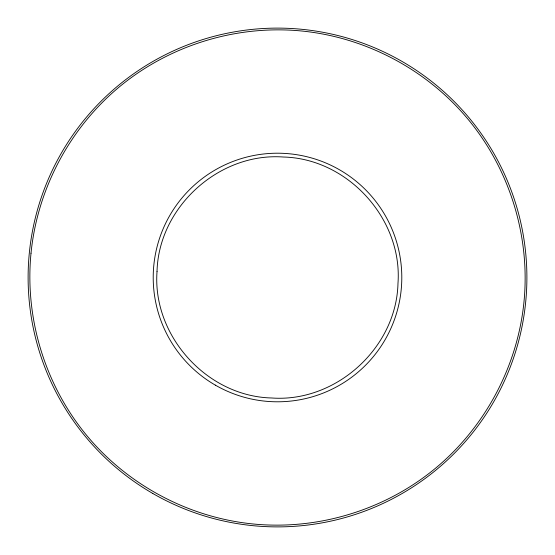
<?xml version="1.0" encoding="UTF-8"?>
<svg xmlns="http://www.w3.org/2000/svg" width="555" height="555" viewBox="0 0 555 555"><rect width="100%" height="100%" fill="white"/><g stroke="black" fill="none" stroke-linecap="round" stroke-linejoin="round"><path stroke-width="0.83" d="M157.023 271.582C152.243 335.879 207.126 396.43 271.582 397.977C335.879 402.757 396.43 347.874 397.977 283.418C402.757 219.121 347.874 158.57 283.418 157.023C219.121 152.243 158.57 207.126 157.023 271.582M31.011 253.226C24.656 317.883 44.837 384.393 86.039 434.627C127.268 484.841 188.568 517.607 253.226 523.989C317.883 530.344 384.393 510.163 434.627 468.961C484.841 427.732 517.607 366.432 523.989 301.774C530.344 237.117 510.163 170.607 468.961 120.373C427.732 70.159 366.432 37.393 301.774 31.011C237.117 24.656 170.607 44.837 120.373 86.039C70.159 127.268 37.393 188.568 31.011 253.226M152.805 493.478A249.396 249.396 0 0 0 526.896 277.5A249.396 249.396 0 0 0 152.805 61.522A249.396 249.396 0 0 0 152.805 493.478M215.354 385.142A124.299 124.299 0 0 0 401.799 277.5A124.299 124.299 0 0 0 215.354 169.858A124.299 124.299 0 0 0 215.354 385.142"/></g></svg>
